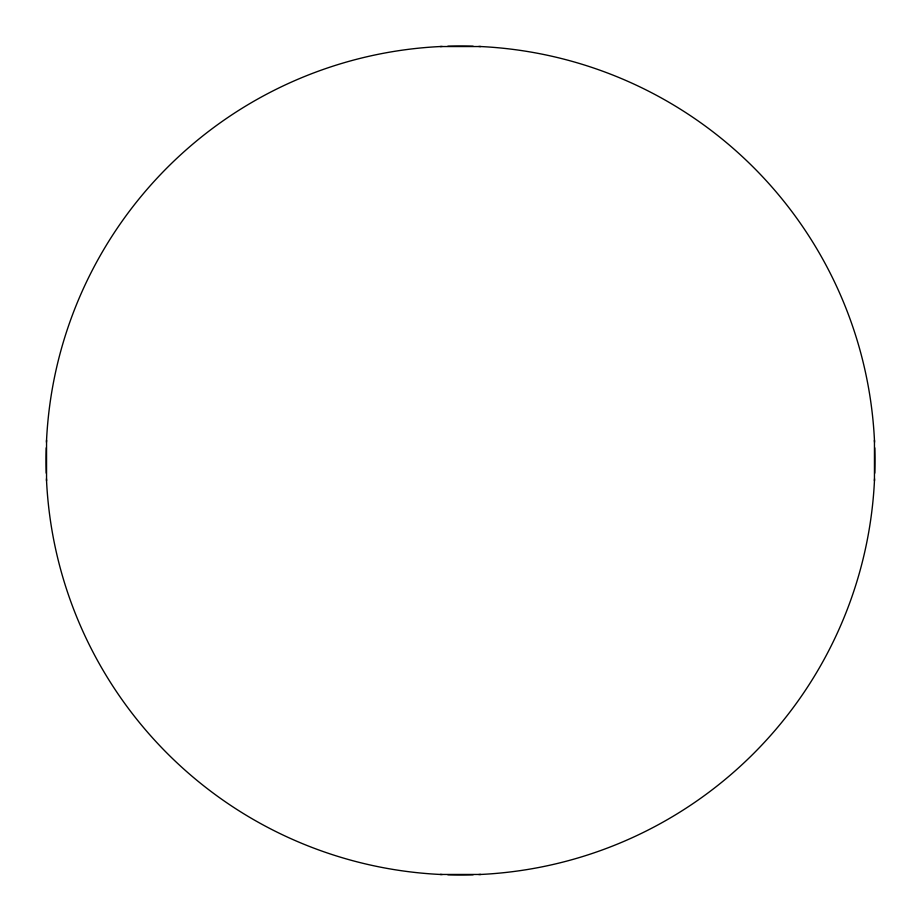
<?xml version="1.0" encoding="UTF-8"?>
<svg xmlns="http://www.w3.org/2000/svg" width="921" height="921" viewBox="0 0 921 921"><rect width="100%" height="100%" fill="white"/><g stroke="black" fill="none" stroke-linecap="round" stroke-linejoin="round"><path stroke-width="1.38" d="M46.545 440.169L46.545 480.831M874.455 480.831L874.455 440.169M440.169 46.545L480.831 46.545M480.831 874.455L440.169 874.455M874.754 447.825A414.45 414.45 0 0 1 874.754 473.175M874.547 478.816A414.45 414.45 0 0 1 478.816 874.547M473.175 874.754A414.45 414.45 0 0 1 447.825 874.754M442.184 874.547A414.45 414.45 0 0 1 46.453 478.816M46.246 473.175A414.45 414.45 0 0 1 46.246 447.825M46.453 442.184A414.45 414.45 0 0 1 442.184 46.453M447.825 46.246A414.45 414.45 0 0 1 473.175 46.246M478.816 46.453A414.45 414.45 0 0 1 874.547 442.184"/></g></svg>
